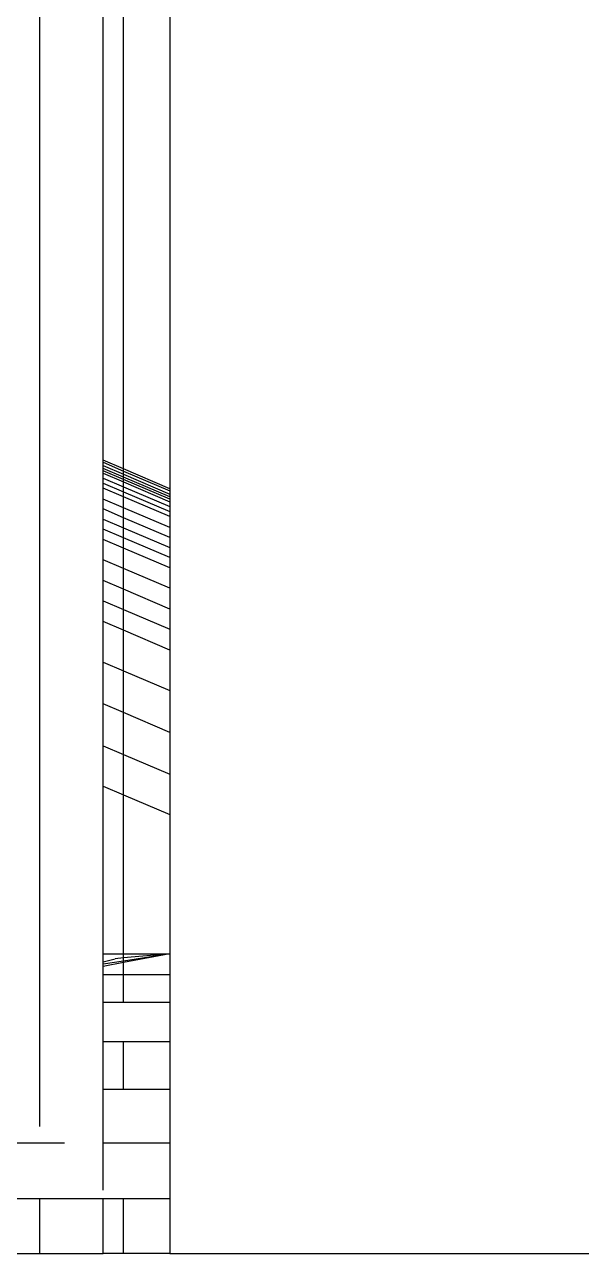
# Model space of a CAD drawing. Header units: inches. Extents: x 17 to 4615, y 5 to 3256.
# Drawn here: x 1658.41 to 1668.08, y 2226.75 to 2248.08 of the extents above; entities that cross this region are included whole.
import ezdxf

# ---------------------------------------------------------------- set-up
doc = ezdxf.new("R2010")
doc.units = ezdxf.units.IN
doc.header["$MEASUREMENT"] = 0

msp = doc.modelspace()

# ---------------------------------------------------------------- linework, layer by layer
for p, q in [((1658.676, 2228.956), (1658.676, 2605.238)), ((1660.932, 2593.884), (1660.932, 2240.021)), ((1659.775, 2240.515), (1659.775, 2593.39)), ((1660.129, 2240.364), (1660.129, 2593.541)), ((1660.129, 2240.364), (1659.775, 2240.515)), ((1659.775, 2240.48), (1659.775, 2240.515)), ((1659.775, 2240.48), (1660.129, 2240.329)), ((1659.775, 2240.423), (1659.775, 2240.48)), ((1659.775, 2240.423), (1660.129, 2240.272)), ((1659.775, 2240.374), (1659.775, 2240.423)), ((1660.129, 2240.223), (1659.775, 2240.374)), ((1659.775, 2240.332), (1659.775, 2240.374)), ((1660.129, 2240.181), (1659.775, 2240.332)), ((1659.775, 2240.291), (1659.775, 2240.332)), ((1659.775, 2240.291), (1660.129, 2240.14)), ((1659.775, 2240.206), (1659.775, 2240.291)), ((1660.932, 2240.021), (1660.129, 2240.364)), ((1660.129, 2240.329), (1660.129, 2240.364)), ((1660.129, 2240.329), (1660.932, 2239.985)), ((1660.129, 2240.272), (1660.129, 2240.329)), ((1660.129, 2240.272), (1660.932, 2239.929)), ((1660.129, 2240.223), (1660.129, 2240.272)), ((1659.775, 2240.206), (1660.129, 2240.055)), ((1659.775, 2240.12), (1659.775, 2240.206)), ((1659.775, 2240.12), (1660.129, 2239.969)), ((1659.775, 2240.034), (1659.775, 2240.12)), ((1660.129, 2239.883), (1659.775, 2240.034)), ((1659.775, 2239.843), (1659.775, 2240.034)), ((1660.932, 2239.88), (1660.129, 2240.223)), ((1660.129, 2240.181), (1660.129, 2240.223)), ((1660.932, 2239.838), (1660.129, 2240.181)), ((1660.129, 2240.14), (1660.129, 2240.181)), ((1660.129, 2240.14), (1660.932, 2239.796)), ((1660.129, 2240.055), (1660.129, 2240.14)), ((1660.129, 2240.055), (1660.932, 2239.712)), ((1660.129, 2239.969), (1660.129, 2240.055)), ((1660.129, 2239.692), (1659.775, 2239.843)), ((1659.775, 2239.67), (1659.775, 2239.843)), ((1660.129, 2239.969), (1660.932, 2239.626)), ((1660.129, 2239.883), (1660.129, 2239.969)), ((1660.932, 2239.54), (1660.129, 2239.883)), ((1660.129, 2239.692), (1660.129, 2239.883)), ((1660.932, 2240.021), (1660.932, 2239.985)), ((1660.932, 2239.985), (1660.932, 2239.929)), ((1660.932, 2239.929), (1660.932, 2239.88)), ((1660.932, 2239.88), (1660.932, 2239.838)), ((1660.932, 2239.838), (1660.932, 2239.796)), ((1660.129, 2239.519), (1659.775, 2239.67)), ((1659.775, 2239.496), (1659.775, 2239.67)), ((1660.932, 2239.35), (1660.129, 2239.692)), ((1660.129, 2239.519), (1660.129, 2239.692)), ((1660.932, 2239.796), (1660.932, 2239.712)), ((1660.932, 2239.712), (1660.932, 2239.626)), ((1660.932, 2239.626), (1660.932, 2239.54)), ((1659.775, 2239.496), (1660.129, 2239.345)), ((1659.775, 2239.322), (1659.775, 2239.496)), ((1660.932, 2239.176), (1660.129, 2239.519)), ((1660.129, 2239.345), (1660.129, 2239.519)), ((1660.932, 2239.54), (1660.932, 2239.35)), ((1660.129, 2239.171), (1659.775, 2239.322)), ((1659.775, 2239.142), (1659.775, 2239.322)), ((1660.129, 2239.345), (1660.932, 2239.002)), ((1660.129, 2239.171), (1660.129, 2239.345)), ((1660.932, 2239.35), (1660.932, 2239.176)), ((1660.129, 2238.991), (1659.775, 2239.142)), ((1659.775, 2238.788), (1659.775, 2239.142)), ((1660.932, 2238.828), (1660.129, 2239.171)), ((1660.129, 2238.991), (1660.129, 2239.171)), ((1660.932, 2238.648), (1660.129, 2238.991)), ((1660.129, 2238.637), (1660.129, 2238.991)), ((1660.932, 2239.176), (1660.932, 2239.002)), ((1660.932, 2239.002), (1660.932, 2238.828)), ((1660.129, 2238.637), (1659.775, 2238.788)), ((1659.775, 2238.428), (1659.775, 2238.788)), ((1660.932, 2238.828), (1660.932, 2238.648)), ((1660.932, 2238.294), (1660.129, 2238.637)), ((1660.129, 2238.277), (1660.129, 2238.637)), ((1660.932, 2238.648), (1660.932, 2238.294)), ((1660.129, 2238.277), (1659.775, 2238.428)), ((1659.775, 2238.077), (1659.775, 2238.428)), ((1660.932, 2237.934), (1660.129, 2238.277)), ((1660.129, 2237.926), (1660.129, 2238.277)), ((1660.932, 2238.294), (1660.932, 2237.934)), ((1659.775, 2238.077), (1660.129, 2237.926)), ((1659.775, 2237.717), (1659.775, 2238.077)), ((1660.129, 2237.926), (1660.932, 2237.583)), ((1660.129, 2237.566), (1660.129, 2237.926)), ((1660.932, 2237.934), (1660.932, 2237.583)), ((1660.129, 2237.566), (1659.775, 2237.717)), ((1659.775, 2237.013), (1659.775, 2237.717)), ((1660.932, 2237.223), (1660.129, 2237.566)), ((1660.129, 2236.861), (1660.129, 2237.566)), ((1660.932, 2237.583), (1660.932, 2237.223)), ((1660.932, 2237.223), (1660.932, 2236.518)), ((1659.775, 2237.013), (1660.129, 2236.861)), ((1659.775, 2236.287), (1659.775, 2237.013)), ((1660.129, 2236.861), (1660.932, 2236.518)), ((1660.129, 2236.136), (1660.129, 2236.861)), ((1660.932, 2236.518), (1660.932, 2235.793)), ((1660.129, 2236.136), (1659.775, 2236.287)), ((1659.775, 2235.562), (1659.775, 2236.287)), ((1660.932, 2235.793), (1660.129, 2236.136)), ((1660.129, 2235.412), (1660.129, 2236.136)), ((1660.932, 2235.793), (1660.932, 2235.07)), ((1659.775, 2235.562), (1660.129, 2235.412)), ((1659.775, 2234.861), (1659.775, 2235.562)), ((1660.129, 2235.412), (1660.932, 2235.07)), ((1660.129, 2234.71), (1660.129, 2235.412)), ((1660.932, 2235.07), (1660.932, 2234.366)), ((1659.775, 2234.861), (1660.129, 2234.71)), ((1659.775, 2231.952), (1659.775, 2234.861)), ((1660.129, 2234.71), (1660.932, 2234.366)), ((1660.129, 2231.952), (1660.129, 2234.71)), ((1660.932, 2234.366), (1660.932, 2231.952)), ((1659.775, 2231.952), (1660.129, 2231.952)), ((1659.775, 2231.812), (1659.775, 2231.952)), ((1660.932, 2231.952), (1660.129, 2231.879)), ((1660.932, 2231.952), (1660.129, 2231.825)), ((1660.129, 2231.952), (1660.932, 2231.952)), ((1660.932, 2231.952), (1660.129, 2231.799)), ((1660.129, 2231.879), (1660.129, 2231.952)), ((1660.932, 2231.952), (1660.932, 2231.587)), ((1659.775, 2231.812), (1659.986, 2231.865)), ((1660.129, 2231.825), (1659.775, 2231.769)), ((1659.775, 2231.769), (1659.775, 2231.812)), ((1660.129, 2231.799), (1659.775, 2231.732)), ((1659.775, 2231.732), (1659.775, 2231.769)), ((1659.775, 2231.587), (1659.775, 2231.732)), ((1660.129, 2231.879), (1659.986, 2231.865)), ((1660.129, 2231.825), (1660.129, 2231.879)), ((1660.129, 2231.799), (1660.129, 2231.825)), ((1660.129, 2231.587), (1660.129, 2231.799)), ((1660.129, 2231.587), (1659.775, 2231.587)), ((1659.775, 2231.105), (1659.775, 2231.587)), ((1660.932, 2231.587), (1660.129, 2231.587)), ((1660.129, 2231.105), (1660.129, 2231.587)), ((1660.932, 2231.587), (1660.932, 2231.105)), ((1660.129, 2231.105), (1659.775, 2231.105)), ((1659.775, 2230.429), (1659.775, 2231.105)), ((1660.932, 2231.105), (1660.129, 2231.105)), ((1660.932, 2231.105), (1660.932, 2230.429)), ((1659.775, 2230.429), (1660.129, 2230.429)), ((1659.775, 2229.598), (1659.775, 2230.429)), ((1660.129, 2229.598), (1660.129, 2230.429)), ((1660.129, 2230.429), (1660.932, 2230.429)), ((1660.932, 2230.429), (1660.932, 2229.598)), ((1660.129, 2229.598), (1659.775, 2229.598)), ((1659.775, 2228.666), (1659.775, 2229.598)), ((1660.932, 2229.598), (1660.129, 2229.598)), ((1660.932, 2229.598), (1660.932, 2228.666)), ((1659.104, 2228.666), (732.36, 2228.666)), ((1660.932, 2228.666), (1659.775, 2228.666)), ((1659.775, 2227.85), (1659.775, 2228.666)), ((1660.932, 2228.666), (1660.932, 2227.699)), ((1658.676, 2227.699), (1657.69, 2227.699)), ((1658.676, 2226.752), (1658.676, 2227.699)), ((1659.775, 2227.699), (1658.676, 2227.699)), ((1659.775, 2226.752), (1659.775, 2227.699)), ((1660.129, 2227.699), (1659.775, 2227.699)), ((1660.129, 2226.752), (1660.129, 2227.699)), ((1660.932, 2227.699), (1660.129, 2227.699)), ((1660.932, 2227.699), (1660.932, 2226.752)), ((1657.69, 2226.752), (1658.676, 2226.752)), ((1658.676, 2226.752), (1659.775, 2226.752)), ((1660.129, 2226.752), (1659.775, 2226.752)), ((1660.932, 2226.752), (1660.129, 2226.752)), ((1660.932, 2226.752), (1690.532, 2226.752))]:
    msp.add_line(p, q)

doc.saveas('drawing.dxf')
